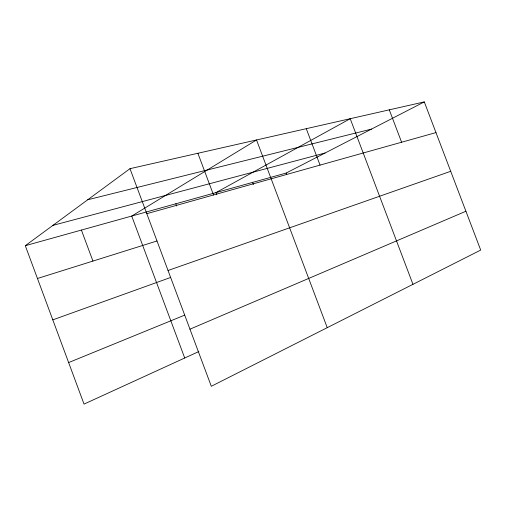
<?xml version="1.0" encoding="UTF-8"?>
<svg xmlns="http://www.w3.org/2000/svg" width="506" height="506" viewBox="0 0 506 506"><rect width="100%" height="100%" fill="white"/><g stroke="black" fill="none" stroke-linecap="round" stroke-linejoin="round"><path stroke-width="0.76" d="M198.852 351.531L84.034 404.098L25.3 245.688L129.985 168.681L424.294 101.902L480.7 250.078L211.306 386.28L129.985 168.681M25.3 245.688L286.137 173.065L424.294 101.902M189.965 329.178L465.918 211.242M68.639 362.568L184.696 315.13M52.801 319.868L170.623 277.471M168.036 270.501L450.713 171.294M37.463 278.49L156.986 240.976M146.81 213.69L435.976 132.591M52.921 225.372L325.061 153.014M87.728 199.762L371.505 129.093M389.297 109.846L401.6 142.23M412.966 284.321L350.215 118.714L215.942 192.609L216.758 194.772M306.282 128.682L320.045 165.108M286.137 173.065L286.674 174.5M327.237 327.667L256.529 139.966L131.718 216.062L184.715 358.001M252.564 182.407L253.386 184.601M197.884 153.274L213.538 194.974M175.835 203.773L176.664 205.986M81.396 230.072L92.94 261.077"/></g></svg>
